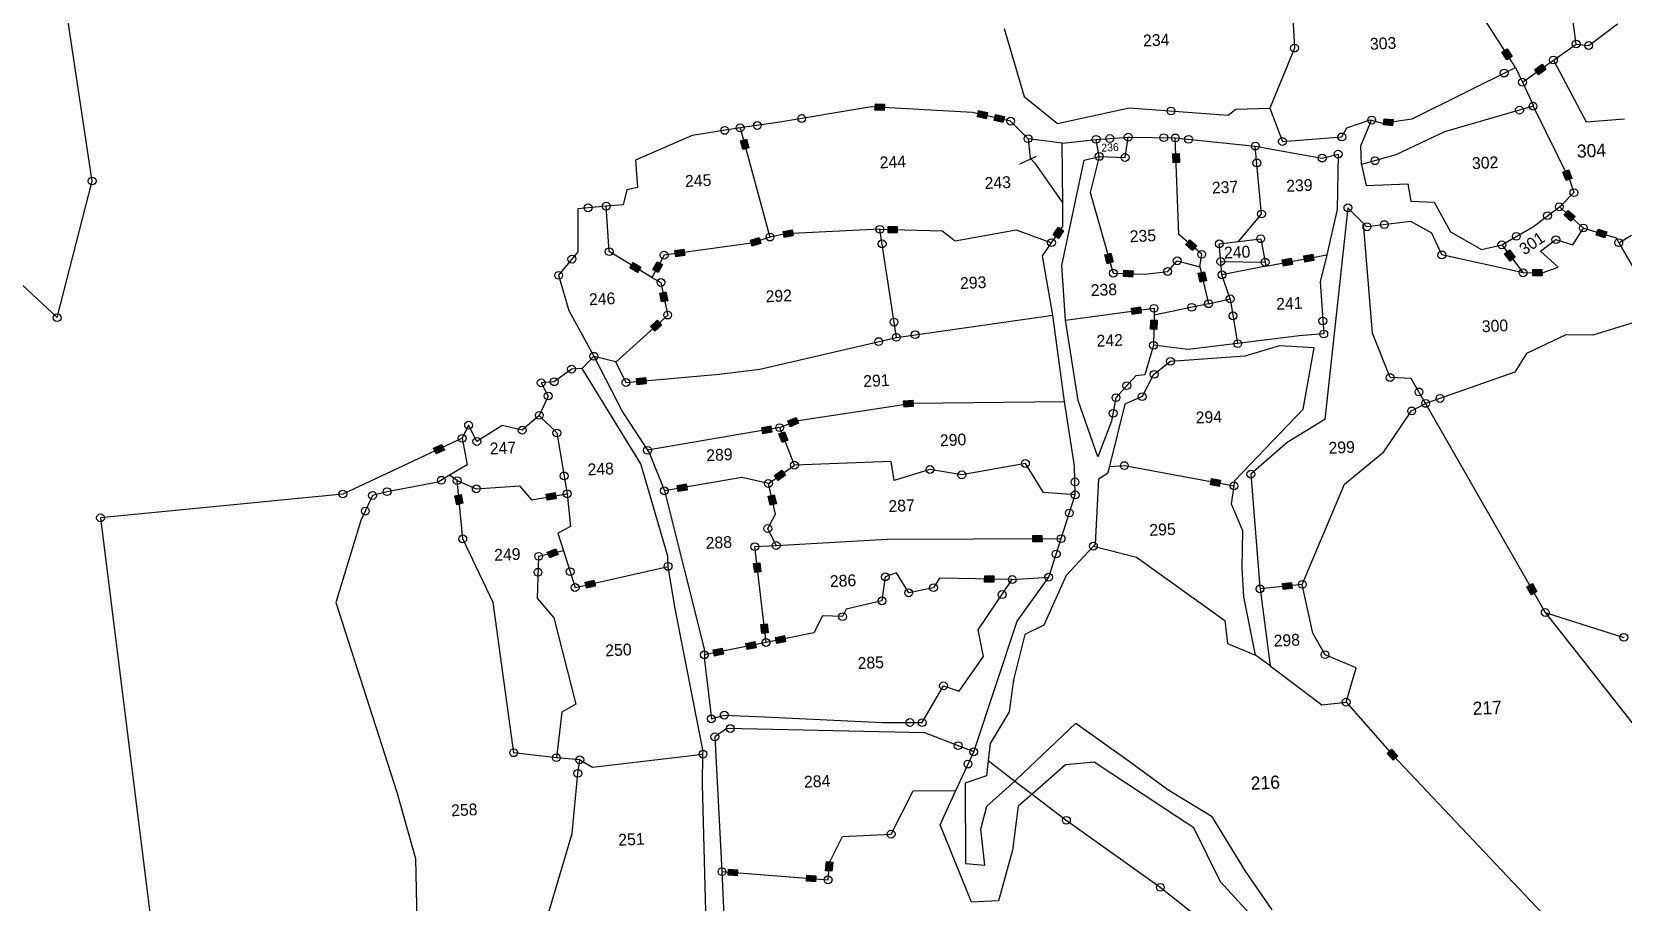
# Model space of a CAD drawing. Header units: metres. Extents: x 315549 to 321517, y 1890879 to 1895671.
# Drawn here: x 317196 to 318445, y 1891971 to 1892654 of the extents above; entities that cross this region are included whole.
import ezdxf

# ---------------------------------------------------------------- set-up
doc = ezdxf.new("R2010")
doc.units = ezdxf.units.M
doc.header["$MEASUREMENT"] = 0
for name, color, linetype in [('POLY_PARCEL', 6, 'Continuous'), ('POLY_WATER', 4, 'Continuous'), ('TEXT_MAPOUT', 7, 'Continuous'), ('TEXT_PARCEL', 7, 'Continuous')]:
    doc.layers.add(name, color=color, linetype=linetype)
doc.styles.add('TEXT_MAP', font='')
doc.styles.get('TEXT_MAP').set_extended_font_data('Kruti Dev 050')

msp = doc.modelspace()

# ---------------------------------------------------------------- hatches: boundary and pattern name
for points in [[(318353.8, 1892632), (318357.9, 1892634.7), (318354.1, 1892640.7), (318349.9, 1892638.1)], [(318375.8, 1892624.3), (318378.6, 1892620.3), (318384.5, 1892624.4), (318381.6, 1892628.5)], [(317865, 1892592.1), (317865.3, 1892597.1), (317858.1, 1892597.5), (317857.8, 1892592.5)], [(317945.1, 1892585.7), (317946.2, 1892590.6), (317939.2, 1892592.2), (317938.2, 1892587.3)], [(317958.3, 1892582.8), (317959.4, 1892587.6), (317952.4, 1892589.2), (317951.3, 1892584.3)], [(318257.5, 1892585.8), (318257, 1892580.9), (318264.1, 1892580.2), (318264.6, 1892585.1)], [(317757, 1892569.8), (317752.2, 1892568.5), (317754.1, 1892561.6), (317758.9, 1892562.9)], [(318096.5, 1892558.5), (318091.6, 1892558.3), (318091.8, 1892551.1), (318096.8, 1892551.3)], [(318400.3, 1892537.2), (318404.9, 1892539), (318402.4, 1892545.7), (318397.8, 1892543.9)], [(318404.2, 1892505.3), (318407.5, 1892509), (318402.1, 1892513.8), (318398.9, 1892510.1)], [(317768.3, 1892487.9), (317766.8, 1892492.6), (317760, 1892490.4), (317761.5, 1892485.7)], [(317785.7, 1892497.4), (317786.6, 1892492.5), (317793.6, 1892493.8), (317792.7, 1892498.7)], [(317868.2, 1892501.3), (317868.1, 1892496.3), (317875.2, 1892496.2), (317875.3, 1892501.1)], [(318005.9, 1892497.8), (318001.8, 1892500.6), (317997.7, 1892494.7), (318001.8, 1892491.9)], [(318105, 1892490.7), (318101.8, 1892486.9), (318107.2, 1892482.3), (318110.4, 1892486)], [(318430.9, 1892492.3), (318432.4, 1892497), (318425.5, 1892499.1), (318424.1, 1892494.4)], [(317700.7, 1892482.4), (317701.4, 1892477.5), (317708.5, 1892478.4), (317707.8, 1892483.3)], [(318042.9, 1892480.3), (318038.2, 1892478.9), (318040.2, 1892472), (318044.9, 1892473.4)], [(318202.4, 1892474.6), (318201.5, 1892479.5), (318194.4, 1892478.2), (318195.3, 1892473.3)], [(318356, 1892482.8), (318352.1, 1892479.8), (318356.4, 1892474.1), (318360.4, 1892477.1)], [(317668, 1892472.9), (317665.4, 1892468.7), (317671.5, 1892465), (317674.1, 1892469.2)], [(317691, 1892471.3), (317686.7, 1892473.6), (317683.3, 1892467.4), (317687.6, 1892465)], [(318053.3, 1892466.9), (318052.9, 1892461.9), (318060, 1892461.4), (318060.4, 1892466.4)], [(318116.4, 1892465.6), (318111.5, 1892464.5), (318113.2, 1892457.5), (318118, 1892458.6)], [(318185.5, 1892471.5), (318184.6, 1892476.3), (318177.6, 1892475.1), (318178.4, 1892470.2)], [(318381.5, 1892462.6), (318381.4, 1892467.5), (318374.3, 1892467.5), (318374.3, 1892462.5)], [(317690.3, 1892442), (317695.2, 1892443), (317693.7, 1892450), (317688.8, 1892449)], [(317690.2, 1892423.9), (317686.8, 1892427.6), (317681.5, 1892422.7), (317684.9, 1892419.1)], [(318066.9, 1892433.2), (318066.2, 1892438.1), (318059.1, 1892437.1), (318059.8, 1892432.2)], [(318079.3, 1892427.6), (318074.3, 1892427.7), (318074.2, 1892420.6), (318079.2, 1892420.5)], [(317670.5, 1892382), (317671, 1892377.1), (317678.1, 1892377.7), (317677.7, 1892382.7)], [(317887.9, 1892360), (317887.5, 1892364.9), (317880.3, 1892364.4), (317880.7, 1892359.4)], [(317776.9, 1892339.8), (317776.1, 1892344.7), (317769, 1892343.5), (317769.8, 1892338.6)], [(317784.9, 1892331.8), (317789.5, 1892333.6), (317786.9, 1892340.2), (317782.3, 1892338.4)], [(317789.4, 1892348.7), (317791.3, 1892344.1), (317797.9, 1892346.8), (317796, 1892351.4)], [(317519.8, 1892325.8), (317517.7, 1892330.2), (317511.2, 1892327.2), (317513.3, 1892322.7)], [(317787.7, 1892306), (317784.8, 1892310), (317779, 1892305.9), (317781.9, 1892301.8)], [(318128.1, 1892297.3), (318129, 1892302.2), (318122, 1892303.5), (318121.1, 1892298.6)], [(317532.9, 1892291), (317528.1, 1892289.9), (317529.6, 1892282.9), (317534.4, 1892284)], [(317607.5, 1892287.6), (317606.7, 1892292.4), (317599.6, 1892291.2), (317600.5, 1892286.4)], [(317702.5, 1892298.1), (317703.4, 1892293.2), (317710.4, 1892294.4), (317709.6, 1892299.3)], [(317778.8, 1892290.6), (317774, 1892289.5), (317775.6, 1892282.5), (317780.4, 1892283.6)], [(317989, 1892253.8), (317988.9, 1892258.7), (317981.8, 1892258.7), (317981.8, 1892253.7)], [(317609.1, 1892243.9), (317607.2, 1892248.4), (317600.6, 1892245.6), (317602.5, 1892241.1)], [(317767.4, 1892237.3), (317762.5, 1892236.7), (317763.4, 1892229.6), (317768.3, 1892230.2)], [(317951.1, 1892222.1), (317951.2, 1892227), (317944, 1892227.2), (317943.9, 1892222.2)], [(317630.2, 1892222.2), (317631.3, 1892217.4), (317638.3, 1892219), (317637.2, 1892223.8)], [(318177.8, 1892221.2), (318178.3, 1892216.3), (318185.4, 1892217.1), (318184.9, 1892222)], [(318373.9, 1892221), (318369.6, 1892218.5), (318373.2, 1892212.3), (318377.5, 1892214.8)], [(317769, 1892181.8), (317773.9, 1892182.4), (317773.1, 1892189.5), (317768.2, 1892188.9)], [(317779.7, 1892178.8), (317780.7, 1892174), (317787.7, 1892175.4), (317786.8, 1892180.3)], [(317730.9, 1892169), (317731.9, 1892164.1), (317738.9, 1892165.6), (317737.9, 1892170.4)], [(317764.5, 1892170.7), (317763.5, 1892175.6), (317756.5, 1892174.1), (317757.4, 1892169.3)], [(318264.7, 1892082.4), (318268.3, 1892085.8), (318263.4, 1892091), (318259.8, 1892087.6)], [(317819.1, 1891995.7), (317824, 1891995.3), (317824.7, 1892002.4), (317819.7, 1892002.9)], [(317742.9, 1891997), (317742.5, 1891992.1), (317749.6, 1891991.6), (317750, 1891996.5)], [(317811.1, 1891986.9), (317811.5, 1891991.8), (317804.4, 1891992.3), (317804, 1891987.4)]]:
    msp.add_hatch(color=256).paths.add_polyline_path(points)

# ---------------------------------------------------------------- linework, layer by layer
for p, q in [((318349.9, 1892638.1), (318354.1, 1892640.7)), ((318354.1, 1892640.7), (318357.9, 1892634.7)), ((318353.8, 1892632), (318349.9, 1892638.1)), ((318357.9, 1892634.7), (318353.8, 1892632)), ((318375.8, 1892624.3), (318381.6, 1892628.5)), ((318381.6, 1892628.5), (318384.5, 1892624.4)), ((318378.6, 1892620.3), (318375.8, 1892624.3)), ((318384.5, 1892624.4), (318378.6, 1892620.3)), ((317857.8, 1892592.5), (317858.1, 1892597.5)), ((317865, 1892592.1), (317857.8, 1892592.5)), ((317858.1, 1892597.5), (317865.3, 1892597.1)), ((317865.3, 1892597.1), (317865, 1892592.1)), ((317938.2, 1892587.3), (317939.2, 1892592.2)), ((317939.2, 1892592.2), (317946.2, 1892590.6)), ((317946.2, 1892590.6), (317945.1, 1892585.7)), ((317945.1, 1892585.7), (317938.2, 1892587.3)), ((317951.3, 1892584.3), (317952.4, 1892589.2)), ((317958.3, 1892582.8), (317951.3, 1892584.3)), ((317952.4, 1892589.2), (317959.4, 1892587.6)), ((317959.4, 1892587.6), (317958.3, 1892582.8)), ((318257, 1892580.9), (318257.5, 1892585.8)), ((318264.1, 1892580.2), (318257, 1892580.9)), ((318257.5, 1892585.8), (318264.6, 1892585.1)), ((318264.6, 1892585.1), (318264.1, 1892580.2)), ((317752.2, 1892568.5), (317757, 1892569.8)), ((317754.1, 1892561.6), (317752.2, 1892568.5)), ((317757, 1892569.8), (317758.9, 1892562.9)), ((317758.9, 1892562.9), (317754.1, 1892561.6)), ((318091.6, 1892558.3), (318096.5, 1892558.5)), ((318091.8, 1892551.1), (318091.6, 1892558.3)), ((318096.5, 1892558.5), (318096.8, 1892551.3)), ((318096.8, 1892551.3), (318091.8, 1892551.1)), ((318397.8, 1892543.9), (318402.4, 1892545.7)), ((318400.3, 1892537.2), (318397.8, 1892543.9)), ((318402.4, 1892545.7), (318404.9, 1892539)), ((318404.9, 1892539), (318400.3, 1892537.2)), ((318398.9, 1892510.1), (318402.1, 1892513.8)), ((318404.2, 1892505.3), (318398.9, 1892510.1)), ((318402.1, 1892513.8), (318407.5, 1892509)), ((318407.5, 1892509), (318404.2, 1892505.3)), ((317760, 1892490.4), (317766.8, 1892492.6)), ((317761.5, 1892485.7), (317760, 1892490.4)), ((317766.8, 1892492.6), (317768.3, 1892487.9)), ((317785.7, 1892497.4), (317792.7, 1892498.7)), ((317786.6, 1892492.5), (317785.7, 1892497.4)), ((317793.6, 1892493.8), (317786.6, 1892492.5)), ((317792.7, 1892498.7), (317793.6, 1892493.8)), ((317868.1, 1892496.3), (317868.2, 1892501.3)), ((317875.2, 1892496.2), (317868.1, 1892496.3)), ((317868.2, 1892501.3), (317875.3, 1892501.1)), ((317875.3, 1892501.1), (317875.2, 1892496.2)), ((317997.7, 1892494.7), (318001.8, 1892500.6)), ((318001.8, 1892491.9), (317997.7, 1892494.7)), ((318001.8, 1892500.6), (318005.9, 1892497.8)), ((318005.9, 1892497.8), (318001.8, 1892491.9)), ((318101.8, 1892486.9), (318105, 1892490.7)), ((318105, 1892490.7), (318110.4, 1892486)), ((318424.1, 1892494.4), (318425.5, 1892499.1)), ((318430.9, 1892492.3), (318424.1, 1892494.4)), ((318425.5, 1892499.1), (318432.4, 1892497)), ((318432.4, 1892497), (318430.9, 1892492.3)), ((317700.7, 1892482.4), (317707.8, 1892483.3)), ((317701.4, 1892477.5), (317700.7, 1892482.4)), ((317708.5, 1892478.4), (317701.4, 1892477.5)), ((317707.8, 1892483.3), (317708.5, 1892478.4)), ((317768.3, 1892487.9), (317761.5, 1892485.7)), ((318038.2, 1892478.9), (318042.9, 1892480.3)), ((318040.2, 1892472), (318038.2, 1892478.9)), ((318042.9, 1892480.3), (318044.9, 1892473.4)), ((318107.2, 1892482.3), (318101.8, 1892486.9)), ((318110.4, 1892486), (318107.2, 1892482.3)), ((318194.4, 1892478.2), (318201.5, 1892479.5)), ((318195.3, 1892473.3), (318194.4, 1892478.2)), ((318201.5, 1892479.5), (318202.4, 1892474.6)), ((318352.1, 1892479.8), (318356, 1892482.8)), ((318356.4, 1892474.1), (318352.1, 1892479.8)), ((318356, 1892482.8), (318360.4, 1892477.1)), ((318360.4, 1892477.1), (318356.4, 1892474.1)), ((317665.4, 1892468.7), (317668, 1892472.9)), ((317671.5, 1892465), (317665.4, 1892468.7)), ((317668, 1892472.9), (317674.1, 1892469.2)), ((317674.1, 1892469.2), (317671.5, 1892465)), ((317683.3, 1892467.4), (317686.7, 1892473.6)), ((317687.6, 1892465), (317683.3, 1892467.4)), ((317686.7, 1892473.6), (317691, 1892471.3)), ((317691, 1892471.3), (317687.6, 1892465)), ((318044.9, 1892473.4), (318040.2, 1892472)), ((318052.9, 1892461.9), (318053.3, 1892466.9)), ((318053.3, 1892466.9), (318060.4, 1892466.4)), ((318060.4, 1892466.4), (318060, 1892461.4)), ((318111.5, 1892464.5), (318116.4, 1892465.6)), ((318113.2, 1892457.5), (318111.5, 1892464.5)), ((318116.4, 1892465.6), (318118, 1892458.6)), ((318177.6, 1892475.1), (318184.6, 1892476.3)), ((318178.4, 1892470.2), (318177.6, 1892475.1)), ((318185.5, 1892471.5), (318178.4, 1892470.2)), ((318184.6, 1892476.3), (318185.5, 1892471.5)), ((318202.4, 1892474.6), (318195.3, 1892473.3)), ((318374.3, 1892467.5), (318381.4, 1892467.5)), ((318374.3, 1892462.5), (318374.3, 1892467.5)), ((318381.4, 1892467.5), (318381.5, 1892462.6)), ((318060, 1892461.4), (318052.9, 1892461.9)), ((318118, 1892458.6), (318113.2, 1892457.5)), ((318381.5, 1892462.6), (318374.3, 1892462.5)), ((317688.8, 1892449), (317693.7, 1892450)), ((317690.3, 1892442), (317688.8, 1892449)), ((317695.2, 1892443), (317690.3, 1892442)), ((317693.7, 1892450), (317695.2, 1892443)), ((317681.5, 1892422.7), (317686.8, 1892427.6)), ((317686.8, 1892427.6), (317690.2, 1892423.9)), ((318059.1, 1892437.1), (318066.2, 1892438.1)), ((318059.8, 1892432.2), (318059.1, 1892437.1)), ((318066.9, 1892433.2), (318059.8, 1892432.2)), ((318066.2, 1892438.1), (318066.9, 1892433.2)), ((318074.2, 1892420.6), (318074.3, 1892427.7)), ((318074.3, 1892427.7), (318079.3, 1892427.6)), ((318079.3, 1892427.6), (318079.2, 1892420.5)), ((317684.9, 1892419.1), (317681.5, 1892422.7)), ((317690.2, 1892423.9), (317684.9, 1892419.1)), ((318079.2, 1892420.5), (318074.2, 1892420.6)), ((317670.5, 1892382), (317677.7, 1892382.7)), ((317671, 1892377.1), (317670.5, 1892382)), ((317678.1, 1892377.7), (317671, 1892377.1)), ((317677.7, 1892382.7), (317678.1, 1892377.7)), ((317880.3, 1892364.4), (317887.5, 1892364.9)), ((317887.5, 1892364.9), (317887.9, 1892360)), ((317880.7, 1892359.4), (317880.3, 1892364.4)), ((317887.9, 1892360), (317880.7, 1892359.4)), ((317769, 1892343.5), (317776.1, 1892344.7)), ((317769.8, 1892338.6), (317769, 1892343.5)), ((317776.9, 1892339.8), (317769.8, 1892338.6)), ((317776.1, 1892344.7), (317776.9, 1892339.8)), ((317782.3, 1892338.4), (317786.9, 1892340.2)), ((317786.9, 1892340.2), (317789.5, 1892333.6)), ((317789.4, 1892348.7), (317796, 1892351.4)), ((317791.3, 1892344.1), (317789.4, 1892348.7)), ((317797.9, 1892346.8), (317791.3, 1892344.1)), ((317796, 1892351.4), (317797.9, 1892346.8)), ((317511.2, 1892327.2), (317517.7, 1892330.2)), ((317513.3, 1892322.7), (317511.2, 1892327.2)), ((317517.7, 1892330.2), (317519.8, 1892325.8)), ((317784.9, 1892331.8), (317782.3, 1892338.4)), ((317789.5, 1892333.6), (317784.9, 1892331.8)), ((317519.8, 1892325.8), (317513.3, 1892322.7)), ((317779, 1892305.9), (317784.8, 1892310)), ((317781.9, 1892301.8), (317779, 1892305.9)), ((317787.7, 1892306), (317781.9, 1892301.8)), ((317784.8, 1892310), (317787.7, 1892306)), ((318121.1, 1892298.6), (318122, 1892303.5)), ((318122, 1892303.5), (318129, 1892302.2)), ((318129, 1892302.2), (318128.1, 1892297.3)), ((317528.1, 1892289.9), (317532.9, 1892291)), ((317529.6, 1892282.9), (317528.1, 1892289.9)), ((317532.9, 1892291), (317534.4, 1892284)), ((317599.6, 1892291.2), (317606.7, 1892292.4)), ((317600.5, 1892286.4), (317599.6, 1892291.2)), ((317606.7, 1892292.4), (317607.5, 1892287.6)), ((317702.5, 1892298.1), (317709.6, 1892299.3)), ((317703.4, 1892293.2), (317702.5, 1892298.1)), ((317710.4, 1892294.4), (317703.4, 1892293.2)), ((317709.6, 1892299.3), (317710.4, 1892294.4)), ((317774, 1892289.5), (317778.8, 1892290.6)), ((317775.6, 1892282.5), (317774, 1892289.5)), ((317778.8, 1892290.6), (317780.4, 1892283.6)), ((318128.1, 1892297.3), (318121.1, 1892298.6)), ((317534.4, 1892284), (317529.6, 1892282.9)), ((317607.5, 1892287.6), (317600.5, 1892286.4)), ((317780.4, 1892283.6), (317775.6, 1892282.5)), ((317981.8, 1892258.7), (317988.9, 1892258.7)), ((317981.8, 1892253.7), (317981.8, 1892258.7)), ((317989, 1892253.8), (317981.8, 1892253.7)), ((317988.9, 1892258.7), (317989, 1892253.8)), ((317600.6, 1892245.6), (317607.2, 1892248.4)), ((317602.5, 1892241.1), (317600.6, 1892245.6)), ((317609.1, 1892243.9), (317602.5, 1892241.1)), ((317607.2, 1892248.4), (317609.1, 1892243.9)), ((317762.5, 1892236.7), (317767.4, 1892237.3)), ((317763.4, 1892229.6), (317762.5, 1892236.7)), ((317768.3, 1892230.2), (317763.4, 1892229.6)), ((317767.4, 1892237.3), (317768.3, 1892230.2)), ((317943.9, 1892222.2), (317944, 1892227.2)), ((317944, 1892227.2), (317951.2, 1892227)), ((317951.2, 1892227), (317951.1, 1892222.1)), ((317630.2, 1892222.2), (317637.2, 1892223.8)), ((317631.3, 1892217.4), (317630.2, 1892222.2)), ((317638.3, 1892219), (317631.3, 1892217.4)), ((317637.2, 1892223.8), (317638.3, 1892219)), ((317951.1, 1892222.1), (317943.9, 1892222.2)), ((318177.8, 1892221.2), (318184.9, 1892222)), ((318178.3, 1892216.3), (318177.8, 1892221.2)), ((318185.4, 1892217.1), (318178.3, 1892216.3)), ((318184.9, 1892222), (318185.4, 1892217.1)), ((318369.6, 1892218.5), (318373.9, 1892221)), ((318373.2, 1892212.3), (318369.6, 1892218.5)), ((318377.5, 1892214.8), (318373.2, 1892212.3)), ((318373.9, 1892221), (318377.5, 1892214.8)), ((317768.2, 1892188.9), (317773.1, 1892189.5)), ((317769, 1892181.8), (317768.2, 1892188.9)), ((317773.9, 1892182.4), (317769, 1892181.8)), ((317773.1, 1892189.5), (317773.9, 1892182.4)), ((317779.7, 1892178.8), (317786.8, 1892180.3)), ((317780.7, 1892174), (317779.7, 1892178.8)), ((317786.8, 1892180.3), (317787.7, 1892175.4)), ((317730.9, 1892169), (317737.9, 1892170.4)), ((317731.9, 1892164.1), (317730.9, 1892169)), ((317738.9, 1892165.6), (317731.9, 1892164.1)), ((317737.9, 1892170.4), (317738.9, 1892165.6)), ((317756.5, 1892174.1), (317763.5, 1892175.6)), ((317757.4, 1892169.3), (317756.5, 1892174.1)), ((317764.5, 1892170.7), (317757.4, 1892169.3)), ((317763.5, 1892175.6), (317764.5, 1892170.7)), ((317787.7, 1892175.4), (317780.7, 1892174)), ((318259.8, 1892087.6), (318263.4, 1892091)), ((318263.4, 1892091), (318268.3, 1892085.8)), ((318264.7, 1892082.4), (318259.8, 1892087.6)), ((318268.3, 1892085.8), (318264.7, 1892082.4)), ((317819.1, 1891995.7), (317819.7, 1892002.9)), ((317819.7, 1892002.9), (317824.7, 1892002.4)), ((317824.7, 1892002.4), (317824, 1891995.3)), ((317742.5, 1891992.1), (317742.9, 1891997)), ((317749.6, 1891991.6), (317742.5, 1891992.1)), ((317742.9, 1891997), (317750, 1891996.5)), ((317750, 1891996.5), (317749.6, 1891991.6)), ((317804, 1891987.4), (317804.4, 1891992.3)), ((317804.4, 1891992.3), (317811.5, 1891991.8)), ((317811.5, 1891991.8), (317811.1, 1891986.9)), ((317824, 1891995.3), (317819.1, 1891995.7)), ((317811.1, 1891986.9), (317804, 1891987.4))]:
    msp.add_line(p, q)
msp.add_lwpolyline([(317972.3, 1892550.7), (317984.7, 1892556.4)])
for centre in [(318187.1, 1892641.2), (318408.3, 1892644.4), (318418.1, 1892643.2), (318390.4, 1892631.9), (318351.7, 1892621.6), (318366.1, 1892614.4), (318090.2, 1892591.8), (318363.8, 1892592.5), (318374.4, 1892595.6), (317739.8, 1892576.6), (317752, 1892578.6), (317765.5, 1892580.5), (317800.3, 1892585.9), (317964.3, 1892583.9), (318247.7, 1892584.7), (317978, 1892570.1), (318031.4, 1892569.6), (318042.2, 1892570.3), (318056.6, 1892571.3), (318084.5, 1892570.9), (318093.6, 1892570.7), (318104, 1892569.6), (318156.4, 1892564.3), (318177.7, 1892567.9), (318224.3, 1892571.5), (318033.8, 1892556.2), (318054.2, 1892555.4), (318157.6, 1892551.1), (318208.9, 1892554.9), (318221.4, 1892558), (318250.3, 1892552.8), (317243.3, 1892536.9), (318406.5, 1892527.8), (317632.6, 1892515.9), (317646.8, 1892517.1), (318229.1, 1892515.9), (318395.1, 1892516.7), (317861.7, 1892499), (318161.2, 1892511), (318244, 1892501), (318257.7, 1892502.7), (318385.8, 1892509.7), (318413.9, 1892500), (317775.4, 1892492.9), (317863.4, 1892487.6), (317996.4, 1892488.5), (318128.1, 1892487.6), (318160.6, 1892491.6), (318349.9, 1892486.8), (318361.3, 1892493.5), (318392.3, 1892490.9), (318441.7, 1892488.5), (317619.9, 1892475.6), (317649.2, 1892481.5), (317692.3, 1892478.7), (318095.1, 1892474.3), (318114.3, 1892479.4), (318302.8, 1892478.9), (317609.5, 1892462.9), (318044.9, 1892464.6), (318087.6, 1892465.9), (318129.3, 1892473.7), (318130.2, 1892463.3), (318164.1, 1892473.2), (318366.6, 1892464.9), (317689.8, 1892457.3), (318076.9, 1892437), (318106.5, 1892437.8), (318119.7, 1892440.6), (318136.7, 1892444.4), (317215.8, 1892429.7), (317695.1, 1892431.7), (317872.7, 1892426.2), (318138.9, 1892431.1), (318209.4, 1892427.1), (317874.6, 1892414.2), (317889.4, 1892416.3), (318210.1, 1892416.9), (317637.1, 1892399.4), (317860.7, 1892410.9), (318076.5, 1892408), (318142.5, 1892409.3), (317619.6, 1892389.3), (318089.8, 1892395.4), (317595.8, 1892378.5), (317606, 1892379.4), (317662.3, 1892378.8), (318055.5, 1892376.3), (318077, 1892385.2), (318262.2, 1892382.7), (317601.3, 1892368.2), (318047, 1892366.9), (318067.6, 1892367.7), (318284.9, 1892371.4), (318290.1, 1892362.4), (318301.4, 1892366.3), (317594.3, 1892353), (318044.8, 1892354.6), (318279.1, 1892356.5), (317538.8, 1892345.3), (317580.9, 1892341.4), (317608.1, 1892339.2), (317783, 1892343.4), (317533.8, 1892335), (317545.3, 1892332.5), (317679.3, 1892325.6), (317794.6, 1892313.9), (317975.9, 1892315.2), (318053.6, 1892313.6), (317517.4, 1892302.1), (317529.8, 1892301.8), (317613.8, 1892305.5), (317774.2, 1892299.5), (317901, 1892310.5), (317926, 1892306.3), (318014.8, 1892300.8), (318152.9, 1892306.9), (317440.1, 1892291.3), (317463.4, 1892290.1), (317474.8, 1892293.1), (317544.8, 1892295.4), (317616.2, 1892291.5), (317692.5, 1892293.8), (318015, 1892290.6), (318139.7, 1892297.7), (317457.7, 1892277.9), (318010.4, 1892276.4), (317249.8, 1892272.6), (317773.7, 1892264.2), (317534.2, 1892256.1), (317763.5, 1892250), (317780.2, 1892250.9), (318003.9, 1892256.3), (318029.3, 1892250.4), (317593.8, 1892242.4), (318000, 1892244.2), (317593.3, 1892229.9), (317618.5, 1892230.4), (317695.4, 1892234.5), (317865.9, 1892226.3), (317965.6, 1892224.2), (317994.2, 1892226.1), (317622.4, 1892217.9), (317884.3, 1892213.8), (317903.8, 1892217.8), (317957.6, 1892212.4), (318160.1, 1892216.9), (318193.3, 1892220.4), (317863.3, 1892207.5), (317832.4, 1892195.1), (318384, 1892198.3), (317772.3, 1892174.8), (318445.7, 1892178.8), (317723.9, 1892165.1), (318211.1, 1892165.2), (317911.6, 1892140.8), (318227.7, 1892128), (317729.4, 1892114.9), (317739.5, 1892117.8), (317885.2, 1892112), (317894.9, 1892111.9), (317732.1, 1892100.8), (317744.3, 1892107.3), (317574.2, 1892088.3), (317722.8, 1892087.2), (317923.1, 1892093.8), (317935.3, 1892089), (317607.7, 1892084.4), (317626.1, 1892082.7), (317930.8, 1892079.4), (317624.5, 1892072.1), (317870.5, 1892024.4), (318008.1, 1892035.3), (317737.7, 1891995), (317821, 1891988.6), (318081.8, 1891982.7)]:
    msp.add_circle(centre, 3.07)
msp.add_solid([(317972.5, 1892550.3), (317970.1, 1892549.7), (317972.2, 1892551.1)])
at = {"layer": 'POLY_PARCEL'}
for p, q in [((317243.3, 1892536.9), (317219.6, 1892694.7)), ((318185.2, 1892674.6), (318187.1, 1892641.2)), ((318360.6, 1892626), (318332.5, 1892670)), ((318408.3, 1892644.4), (318404.2, 1892676)), ((318418.1, 1892643.2), (318440.8, 1892660.3)), ((318187.1, 1892641.2), (318167.9, 1892594.1)), ((318390.5, 1892631.7), (318408.3, 1892644.4)), ((318408.3, 1892644.4), (318418.1, 1892643.2)), ((318366.1, 1892614.4), (318390.5, 1892631.7)), ((318390.4, 1892631.9), (318390.5, 1892631.7)), ((318390.5, 1892631.7), (318416, 1892583.4)), ((318279.4, 1892585.7), (318360.6, 1892626)), ((318360.6, 1892626), (318366.1, 1892614.4)), ((318366.1, 1892614.4), (318374.9, 1892595.8)), ((318374.4, 1892595.6), (318305, 1892575.5)), ((318374.4, 1892595.6), (318403.4, 1892537.3)), ((317752, 1892578.6), (317775.4, 1892492.9)), ((318247.7, 1892584.7), (318255.9, 1892582.3)), ((318255.9, 1892582.3), (318279.4, 1892585.7)), ((318416, 1892583.4), (318446.3, 1892585.8)), ((317978, 1892570.1), (317979.6, 1892554.7)), ((318054.2, 1892555.4), (318056.6, 1892571.3)), ((318096.3, 1892494.9), (318093.6, 1892570.7)), ((318305, 1892575.5), (318266.7, 1892557.4)), ((317979.6, 1892554.7), (317983.3, 1892551)), ((318033.8, 1892556.2), (318026.7, 1892528)), ((318033.8, 1892556.2), (318054.2, 1892555.4)), ((318161.2, 1892511), (318156.4, 1892564.3)), ((318266.7, 1892557.4), (318239.8, 1892549.8)), ((317983.3, 1892551), (318005.2, 1892519.6)), ((317215.8, 1892429.7), (317243.3, 1892536.9)), ((318026.7, 1892528), (318044.9, 1892464.6)), ((318406.5, 1892527.8), (318396.7, 1892517.9)), ((318403.4, 1892537.3), (318406.5, 1892527.8)), ((317649.2, 1892481.5), (317646.8, 1892517.1)), ((318374.7, 1892501.3), (318395.1, 1892516.7)), ((318395.1, 1892516.7), (318396.7, 1892517.9)), ((318413.9, 1892500), (318395.1, 1892516.7)), ((317138, 1892502.1), (317215.8, 1892429.7)), ((318143.2, 1892489.4), (318161.2, 1892511)), ((318248.5, 1892417.6), (318241.4, 1892503.6)), ((317775.4, 1892492.9), (317761, 1892488.1)), ((317787.6, 1892495.5), (317775.4, 1892492.9)), ((317861.7, 1892499), (317787.6, 1892495.5)), ((317861.7, 1892499), (317910.6, 1892497.9)), ((317874.6, 1892414.2), (317861.7, 1892499)), ((317910.6, 1892497.9), (317920.7, 1892490)), ((317920.7, 1892490), (317968.7, 1892498.7)), ((317968.7, 1892498.7), (317996.4, 1892488.5)), ((318114.3, 1892479.4), (318096.3, 1892494.9)), ((318128.1, 1892487.6), (318143.2, 1892489.4)), ((318143.2, 1892489.4), (318160.6, 1892491.6)), ((318160.6, 1892491.6), (318164.1, 1892473.2)), ((318349.9, 1892486.8), (318374.7, 1892501.3)), ((318380.4, 1892481.8), (318392.3, 1892490.9)), ((318392.3, 1892490.9), (318405.7, 1892486.9)), ((318405.7, 1892486.9), (318413.9, 1892500)), ((318413.9, 1892500), (318439.6, 1892492.2)), ((318439.6, 1892492.2), (318441.7, 1892488.5)), ((318441.7, 1892488.5), (318451.7, 1892494.4)), ((317682.7, 1892461.1), (317649.2, 1892481.5)), ((317692.3, 1892478.7), (317682.7, 1892461.1)), ((317761, 1892488.1), (317692.3, 1892478.7)), ((318112.9, 1892469.5), (318114.3, 1892479.4)), ((318129.3, 1892473.7), (318128.1, 1892487.6)), ((318164.7, 1892470.2), (318212.5, 1892479)), ((318394.2, 1892469.4), (318380.4, 1892481.8)), ((318441.7, 1892488.5), (318474.2, 1892432.1)), ((318044.9, 1892464.6), (318069.6, 1892463.7)), ((318069.6, 1892463.7), (318087.6, 1892465.9)), ((318087.6, 1892465.9), (318095.1, 1892474.3)), ((318095.1, 1892474.3), (318112.9, 1892469.5)), ((318112.9, 1892469.5), (318119.7, 1892440.6)), ((318129.3, 1892473.7), (318164.1, 1892473.2)), ((318130.2, 1892463.3), (318129.3, 1892473.7)), ((318164.7, 1892470.2), (318130.2, 1892463.3)), ((318164.1, 1892473.2), (318164.7, 1892470.2)), ((318366.6, 1892464.9), (318382.4, 1892465)), ((318382.4, 1892465), (318394.2, 1892469.4)), ((317682.7, 1892461.1), (317689.8, 1892457.3)), ((317689.8, 1892457.3), (317692.5, 1892443.3)), ((318136.7, 1892444.4), (318130.2, 1892463.3)), ((317692.5, 1892443.3), (317695.1, 1892431.7)), ((318119.7, 1892440.6), (318076.9, 1892431.6)), ((318119.7, 1892440.6), (318136.7, 1892444.4)), ((318136.7, 1892444.4), (318142.5, 1892409.3)), ((317695.1, 1892431.7), (317654.5, 1892394.8)), ((317874.6, 1892414.2), (317997.4, 1892431.6)), ((318007.4, 1892427.6), (318076.9, 1892437)), ((318076.9, 1892431.6), (318076.5, 1892408)), ((318076.9, 1892437), (318076.9, 1892431.6)), ((318474.2, 1892432.1), (318421.3, 1892416)), ((318262.2, 1892382.7), (318248.5, 1892417.6)), ((318400.1, 1892416.2), (318369.4, 1892401.5)), ((318421.3, 1892416), (318400.1, 1892416.2)), ((317767.4, 1892389.3), (317874.6, 1892414.2)), ((317637.1, 1892399.4), (317654.3, 1892395.4)), ((317654.3, 1892395.4), (317654.5, 1892394.8)), ((317654.5, 1892394.8), (317662.3, 1892378.8)), ((318369.4, 1892401.5), (318360.2, 1892386.9)), ((317662.3, 1892378.8), (317735.6, 1892385.4)), ((317735.6, 1892385.4), (317767.4, 1892389.3)), ((318278.8, 1892381.9), (318262.2, 1892382.7)), ((318290.1, 1892362.4), (318278.8, 1892381.9)), ((318360.2, 1892386.9), (318290.1, 1892362.4)), ((317594.3, 1892353), (317608.1, 1892339.2)), ((317795.9, 1892348.7), (317887.4, 1892362.7)), ((317887.4, 1892362.7), (318006.7, 1892364)), ((318257.3, 1892324.5), (318279.1, 1892356.5)), ((318279.1, 1892356.5), (318290.1, 1892362.4)), ((318290.1, 1892362.4), (318384, 1892198.3)), ((317783, 1892343.4), (317679.3, 1892325.6)), ((317783, 1892343.4), (317795.9, 1892348.7)), ((317794.6, 1892313.9), (317783, 1892343.4)), ((317533.8, 1892335), (317440.1, 1892291.3)), ((317533.8, 1892335), (317537.8, 1892314.2)), ((317608.1, 1892339.2), (317616.2, 1892291.5)), ((317870.5, 1892316.9), (317794.6, 1892313.9)), ((317872.9, 1892301.9), (317870.5, 1892316.9)), ((317975.9, 1892315.2), (317926, 1892306.3)), ((317990.2, 1892292.4), (317975.9, 1892315.2)), ((318226.3, 1892298.9), (318257.3, 1892324.5)), ((317523.8, 1892306), (317514.8, 1892300.6)), ((317537.8, 1892314.2), (317523.8, 1892306)), ((317529.8, 1892301.8), (317523.8, 1892306)), ((317753.4, 1892304.2), (317692.5, 1892293.8)), ((317774.2, 1892299.5), (317753.4, 1892304.2)), ((317774.2, 1892299.5), (317794.6, 1892313.9)), ((317901, 1892310.5), (317872.9, 1892301.9)), ((317926, 1892306.3), (317901, 1892310.5)), ((318041.9, 1892312.8), (318053.6, 1892313.6)), ((318053.6, 1892313.6), (318139.7, 1892297.7)), ((317440.1, 1892291.3), (317249.8, 1892272.6)), ((317463.4, 1892290.1), (317454.2, 1892270.4)), ((317474.8, 1892293.1), (317463.4, 1892290.1)), ((317514.8, 1892300.6), (317474.8, 1892293.1)), ((317529.8, 1892301.8), (317544.8, 1892295.4)), ((317534.2, 1892256.1), (317529.8, 1892301.8)), ((317544.8, 1892295.4), (317578.7, 1892297.7)), ((317578.7, 1892297.7), (317588.2, 1892286.8)), ((317588.2, 1892286.8), (317616.2, 1892291.5)), ((317616.2, 1892291.5), (317618.9, 1892265.7)), ((317779.7, 1892275.5), (317774.2, 1892299.5)), ((318015, 1892290.6), (317990.2, 1892292.4)), ((318193.3, 1892220.4), (318226.3, 1892298.9)), ((317249.8, 1892272.6), (317321, 1891705.1)), ((317454.2, 1892270.4), (317434.5, 1892206.1)), ((317618.9, 1892265.7), (317608.8, 1892260.7)), ((317773.7, 1892264.2), (317779.7, 1892275.5)), ((317558, 1892206.2), (317534.2, 1892256.1)), ((317608.8, 1892260.7), (317613.3, 1892246.6)), ((317780.2, 1892250.9), (317773.7, 1892264.2)), ((317780.2, 1892250.9), (317867.5, 1892255.9)), ((317867.5, 1892255.9), (318003.9, 1892256.3)), ((317593.8, 1892242.4), (317592.5, 1892209.5)), ((317613.3, 1892246.6), (317593.8, 1892242.4)), ((317613.3, 1892246.6), (317622.4, 1892217.9)), ((317763.5, 1892250), (317780.2, 1892250.9)), ((317772.3, 1892174.8), (317763.5, 1892250)), ((318029.3, 1892250.4), (318063.1, 1892241.7)), ((318063.1, 1892241.7), (318132.5, 1892192)), ((317622.4, 1892217.9), (317695.4, 1892234.5)), ((317874.7, 1892229.4), (317865.9, 1892226.3)), ((317884.3, 1892213.8), (317874.7, 1892229.4)), ((317865.9, 1892226.3), (317863.3, 1892207.5)), ((317903.8, 1892217.8), (317884.3, 1892213.8)), ((317908.4, 1892225.4), (317903.8, 1892217.8)), ((317965.6, 1892224.2), (317908.4, 1892225.4)), ((318193.3, 1892220.4), (318160.1, 1892216.9)), ((318201.6, 1892182), (318193.3, 1892220.4)), ((317434.5, 1892206.1), (317482.5, 1892057.4)), ((317574.2, 1892088.3), (317558, 1892206.2)), ((317592.5, 1892209.5), (317605.7, 1892194.2)), ((317863.3, 1892207.5), (317835.2, 1892200.9)), ((317605.7, 1892194.2), (317622.9, 1892126.5)), ((317816.6, 1892195.8), (317809.7, 1892182.4)), ((317832.4, 1892195.1), (317816.6, 1892195.8)), ((317835.2, 1892200.9), (317832.4, 1892195.1)), ((318132.5, 1892192), (318134.5, 1892174)), ((318384, 1892198.3), (318445.7, 1892178.8)), ((318384, 1892198.3), (318477.3, 1892079.7)), ((317809.7, 1892182.4), (317772.3, 1892174.8)), ((318211.1, 1892165.2), (318201.6, 1892182)), ((317772.3, 1892174.8), (317723.9, 1892165.1)), ((318134.5, 1892174), (318156.6, 1892164.9)), ((318235.5, 1892155), (318211.1, 1892165.2)), ((318168.1, 1892156.4), (318208.5, 1892126)), ((318227.7, 1892128), (318235.5, 1892155)), ((318208.5, 1892126), (318227.7, 1892128)), ((318227.7, 1892128), (318264.1, 1892086.7)), ((317612.1, 1892120.2), (317607.7, 1892084.4)), ((317622.9, 1892126.5), (317612.1, 1892120.2)), ((317607.7, 1892084.4), (317574.2, 1892088.3)), ((317626.1, 1892082.7), (317607.7, 1892084.4)), ((317624.5, 1892072.1), (317626.1, 1892082.7)), ((317626.1, 1892082.7), (317636.1, 1892077.1)), ((317636.1, 1892077.1), (317722.8, 1892087.2)), ((317946.6, 1892082.1), (317967.6, 1892066.1)), ((318264.1, 1892086.7), (318390.6, 1891952.9)), ((317620.1, 1892025), (317624.5, 1892072.1)), ((317967.6, 1892066.1), (317981.1, 1892055.8)), ((317482.5, 1892057.4), (317497.1, 1892005.4)), ((317870.5, 1892024.4), (317887.7, 1892058.3)), ((317887.7, 1892058.3), (317921.2, 1892058.6)), ((317981.1, 1892055.8), (318005.8, 1892037)), ((318005.8, 1892037), (318081.8, 1891982.7)), ((317596.6, 1891945.8), (317620.1, 1892025)), ((317822.2, 1892002.1), (317832.3, 1892022.6)), ((317832.3, 1892022.6), (317870.5, 1892024.4)), ((317497.1, 1892005.4), (317500.9, 1891839.9)), ((317821, 1891988.6), (317822.2, 1892002.1)), ((317737.7, 1891995), (317821, 1891988.6)), ((318081.8, 1891982.7), (318141.5, 1891935.5))]:
    msp.add_line(p, q, dxfattribs=at)
at = {"layer": 'POLY_WATER'}
for p, q in [((317959.2, 1892656.5), (317974.9, 1892603.3)), ((317974.9, 1892603.3), (318001.1, 1892582)), ((317855, 1892595.2), (317783.2, 1892583)), ((317934.3, 1892590.7), (317855, 1892595.2)), ((317964.3, 1892583.9), (317934.3, 1892590.7)), ((318001.1, 1892582), (318057.4, 1892594.3)), ((318057.4, 1892594.3), (318135.1, 1892588.5)), ((318135.1, 1892588.5), (318141.1, 1892593.3)), ((318141.1, 1892593.3), (318167.9, 1892594.1)), ((318167.9, 1892594.1), (318177.7, 1892567.9)), ((317752, 1892578.6), (317714.3, 1892572.5)), ((317783.2, 1892583), (317752, 1892578.6)), ((317978, 1892570.1), (317964.3, 1892583.9)), ((318224.3, 1892571.5), (318228.2, 1892578.6)), ((318228.2, 1892578.6), (318246.6, 1892585)), ((318239.3, 1892564.6), (318247.7, 1892584.7)), ((318246.6, 1892585), (318247.7, 1892584.7)), ((317714.3, 1892572.5), (317669.8, 1892553.3)), ((318004.7, 1892566.7), (317978, 1892570.1)), ((318004.7, 1892566.7), (318031.4, 1892569.6)), ((318005.2, 1892519.6), (318004.7, 1892566.7)), ((318031.4, 1892569.6), (318056.6, 1892571.3)), ((318033.8, 1892556.2), (318031.4, 1892569.6)), ((318056.6, 1892571.3), (318058.1, 1892571.4)), ((318058.1, 1892571.4), (318093.6, 1892570.7)), ((318093.6, 1892570.7), (318156.4, 1892564.3)), ((318177.7, 1892567.9), (318224.3, 1892571.5)), ((318239.8, 1892549.8), (318239.3, 1892564.6)), ((317669.8, 1892553.3), (317671.4, 1892531.8)), ((318004.6, 1892470.6), (318022, 1892553.2)), ((318022, 1892553.2), (318033.8, 1892556.2)), ((318156.4, 1892564.3), (318208.9, 1892554.9)), ((318208.9, 1892554.9), (318221.4, 1892558)), ((318221.4, 1892558), (318220.6, 1892514.6)), ((318239.8, 1892549.8), (318243.5, 1892533.4)), ((317663.1, 1892530.1), (317660.2, 1892518.3)), ((317671.4, 1892531.8), (317663.1, 1892530.1)), ((318243.5, 1892533.4), (318276.2, 1892534.8)), ((318276.2, 1892534.8), (318278.6, 1892521)), ((317624.6, 1892515.2), (317624.5, 1892481.3)), ((317646.8, 1892517.1), (317624.6, 1892515.2)), ((317660.2, 1892518.3), (317646.8, 1892517.1)), ((318005.4, 1892501.5), (318005.2, 1892519.6)), ((318229.1, 1892515.9), (318211, 1892349.7)), ((318220.6, 1892514.6), (318212.5, 1892479)), ((318241.4, 1892503.6), (318229.1, 1892515.9)), ((318278.6, 1892521), (318296.7, 1892520.3)), ((318296.7, 1892520.3), (318309.5, 1892497.1)), ((318244, 1892501), (318241.4, 1892503.6)), ((318278.6, 1892505.2), (318244, 1892501)), ((318294.9, 1892496.1), (318278.6, 1892505.2)), ((317996.4, 1892488.5), (318005.4, 1892501.5)), ((318302.8, 1892478.9), (318294.9, 1892496.1)), ((318309.5, 1892497.1), (318333.9, 1892483.1)), ((317624.5, 1892481.3), (317609.5, 1892462.9)), ((317989.3, 1892478.1), (317996.4, 1892488.5)), ((317997.4, 1892431.6), (317989.3, 1892478.1)), ((318212.5, 1892479), (318207.3, 1892457.8)), ((318366.6, 1892464.9), (318302.8, 1892478.9)), ((318333.9, 1892483.1), (318349.9, 1892486.8)), ((318349.9, 1892486.8), (318366.6, 1892464.9)), ((318007.4, 1892427.6), (318004.6, 1892470.6)), ((317609.5, 1892462.9), (317617.6, 1892435.4)), ((318207.3, 1892457.8), (318210.1, 1892416.9)), ((317617.6, 1892435.4), (317637.1, 1892399.4)), ((318006.7, 1892364), (317997.4, 1892431.6)), ((318017.2, 1892364.8), (318007.4, 1892427.6)), ((318190.8, 1892415.5), (318142.5, 1892409.3)), ((318210.1, 1892416.9), (318190.8, 1892415.5)), ((318076.5, 1892408), (318069.7, 1892384.9)), ((318103.6, 1892404.8), (318076.5, 1892408)), ((318142.5, 1892409.3), (318103.6, 1892404.8)), ((318175.3, 1892407.5), (318148.2, 1892399.5)), ((318202.7, 1892406.1), (318175.3, 1892407.5)), ((318194, 1892357.9), (318202.7, 1892406.1)), ((317627.9, 1892389.9), (317619.6, 1892389.3)), ((317627.9, 1892389.9), (317637.1, 1892399.4)), ((317673.9, 1892315.1), (317627.9, 1892389.9)), ((317637.1, 1892399.4), (317659.8, 1892355.2)), ((318089.8, 1892395.4), (318076.1, 1892384.5)), ((318148.2, 1892399.5), (318089.8, 1892395.4)), ((317606, 1892379.4), (317595.8, 1892378.5)), ((317595.8, 1892378.5), (317601.3, 1892368.2)), ((317619.6, 1892389.3), (317606, 1892379.4)), ((318062.5, 1892384.1), (318047, 1892366.9)), ((318069.7, 1892384.9), (318062.5, 1892384.1)), ((318076.1, 1892384.5), (318067.6, 1892367.7)), ((317601.3, 1892368.2), (317594.3, 1892353)), ((318032.8, 1892320.5), (318017.2, 1892364.8)), ((318047, 1892366.9), (318043.6, 1892348.5)), ((318067.6, 1892367.7), (318054, 1892361.7)), ((317594.3, 1892353), (317580.9, 1892341.4)), ((317659.8, 1892355.2), (317679.3, 1892325.6)), ((318014.5, 1892313.4), (318006.7, 1892364)), ((318054, 1892361.7), (318042.3, 1892314.1)), ((318140.3, 1892301.8), (318194, 1892357.9)), ((317538.8, 1892345.3), (317533.8, 1892335)), ((317545.3, 1892332.5), (317538.8, 1892345.3)), ((317565.2, 1892345.1), (317545.3, 1892332.5)), ((317580.9, 1892341.4), (317565.2, 1892345.1)), ((318043.6, 1892348.5), (318032.8, 1892320.5)), ((318211, 1892349.7), (318181.4, 1892331.8)), ((318181.4, 1892331.8), (318152.9, 1892306.9)), ((317695.3, 1892242.5), (317673.9, 1892315.1)), ((317679.3, 1892325.6), (317680.8, 1892323.2)), ((317680.8, 1892323.2), (317692.5, 1892293.8)), ((318015, 1892290.6), (318014.5, 1892313.4)), ((318033.2, 1892303), (318030.8, 1892251.9)), ((318040.3, 1892307.3), (318033.2, 1892303)), ((318041.9, 1892312.8), (318040.3, 1892307.3)), ((318042.3, 1892314.1), (318041.9, 1892312.8)), ((318152.9, 1892306.9), (318159.9, 1892218.3)), ((317692.5, 1892293.8), (317723.8, 1892169.7)), ((318003.9, 1892256.3), (318015, 1892290.6)), ((318137.7, 1892283.4), (318139.7, 1892297.7)), ((318139.7, 1892297.7), (318140.3, 1892301.8)), ((318146.7, 1892262.5), (318137.7, 1892283.4)), ((317994.2, 1892226.1), (318003.9, 1892256.3)), ((318146.2, 1892233.4), (318146.7, 1892262.5)), ((317695.4, 1892234.5), (317695.3, 1892242.5)), ((318029.3, 1892250.4), (318007.8, 1892227.3)), ((318030.8, 1892251.9), (318029.3, 1892250.4)), ((317700.7, 1892202.9), (317695.4, 1892234.5)), ((318007.8, 1892227.3), (317990.3, 1892188.4)), ((318147.4, 1892210.7), (318146.2, 1892233.4)), ((317938.8, 1892184.7), (317965.6, 1892224.2)), ((317965.6, 1892224.2), (317994.2, 1892226.1)), ((317969.5, 1892191.4), (317994.2, 1892226.1)), ((318159.9, 1892218.3), (318160.1, 1892216.9)), ((318160.1, 1892216.9), (318168.1, 1892156.4)), ((317722.9, 1892089.2), (317700.7, 1892202.9)), ((318156.6, 1892164.9), (318147.4, 1892210.7)), ((317935.3, 1892089), (317969.5, 1892191.4)), ((317943.1, 1892163.7), (317938.8, 1892184.7)), ((317975.4, 1892181), (317966.5, 1892145.4)), ((317990.3, 1892188.4), (317975.4, 1892181)), ((317723.8, 1892169.7), (317723.9, 1892165.1)), ((317723.9, 1892165.1), (317724, 1892160.7)), ((318168.1, 1892156.4), (318156.6, 1892164.9)), ((317724, 1892160.7), (317729.4, 1892114.9)), ((317923.8, 1892136.6), (317943.1, 1892163.7)), ((317894.9, 1892111.9), (317911.6, 1892140.8)), ((317911.6, 1892140.8), (317923.8, 1892136.6)), ((317966.5, 1892145.4), (317963.1, 1892120.3)), ((317729.4, 1892114.9), (317739.5, 1892117.8)), ((317739.5, 1892117.8), (317771, 1892116.4)), ((317771, 1892116.4), (317863.8, 1892112.1)), ((317963.1, 1892120.3), (317948.3, 1892095.5)), ((317741.4, 1892107.4), (317732.1, 1892100.8)), ((317896.9, 1892103.9), (317741.4, 1892107.4)), ((317863.8, 1892112.1), (317894.9, 1892111.9)), ((317935.3, 1892089), (317896.9, 1892103.9)), ((317968.6, 1892067), (318015.4, 1892111.5)), ((318015.4, 1892111.5), (318057.3, 1892081.7)), ((317732.1, 1892100.8), (317737.7, 1891995)), ((317948.3, 1892095.5), (317946.6, 1892082.1)), ((317722.5, 1892063.6), (317722.8, 1892087.2)), ((317722.8, 1892087.2), (317722.9, 1892089.2)), ((317921.2, 1892058.6), (317935.3, 1892089)), ((317946.6, 1892082.1), (317945.3, 1892070.3)), ((318007.5, 1892078.9), (317981.1, 1892055.8)), ((318029.9, 1892080.9), (318007.5, 1892078.9)), ((318094.6, 1892038.3), (318029.9, 1892080.9)), ((318057.3, 1892081.7), (318087.7, 1892059.4)), ((317945.3, 1892070.3), (317928.6, 1892064.5)), ((317945.6, 1892046.4), (317967.6, 1892066.1)), ((317967.6, 1892066.1), (317968.6, 1892067)), ((317725.1, 1891963.6), (317722.5, 1892063.6)), ((317908.9, 1892031.7), (317921.2, 1892058.6)), ((317928.6, 1892064.5), (317929, 1892001.5)), ((317981.1, 1892055.8), (317970.2, 1892046.3)), ((318087.7, 1892059.4), (318121.9, 1892038.4)), ((317941, 1892028.4), (317945.6, 1892046.4)), ((317970.2, 1892046.3), (317965.7, 1892011.9)), ((317933.6, 1891971.1), (317908.9, 1892031.7)), ((317944.1, 1892000.1), (317941, 1892028.4)), ((318108.1, 1892029.4), (318094.6, 1892038.3)), ((318129, 1891987.1), (318108.1, 1892029.4)), ((318121.9, 1892038.4), (318148.3, 1891995.3)), ((317965.7, 1892011.9), (317954.7, 1891972.2)), ((317737.7, 1891995), (317744.7, 1891833.6)), ((317929, 1892001.5), (317944.1, 1892000.1)), ((318148.3, 1891995.3), (318169.4, 1891965)), ((318162.8, 1891950.2), (318129, 1891987.1)), ((317954.7, 1891972.2), (317933.6, 1891971.1))]:
    msp.add_line(p, q, dxfattribs=at)

# ---------------------------------------------------------------- texts
at = {"layer": 'TEXT_MAPOUT', "style": 'TEXT_MAP'}
for s, p in [('304', (318409, 1892555.1)), ('217', (318327.2, 1892117.9)), ('216', (318153, 1892059.2))]:
    msp.add_text(s, height=10.29, rotation=2.5583, dxfattribs=at).set_placement(p)
at = {"layer": 'TEXT_PARCEL', "style": 'TEXT_MAP'}
for s, height, rotation, p in [('234', 9.26, 2.5583, (318068.5, 1892642.4)), ('303', 9.26, 2.5583, (318246.6, 1892639.8)), ('236', 6.17, 2.5583, (318035.6, 1892559.9)), ('244', 9.26, 2.5583, (317861.7, 1892546.8)), ('302', 9.26, 2.5583, (318326.7, 1892546.2)), ('245', 9.26, 2.5583, (317708.9, 1892532.2)), ('243', 9.26, 2.5583, (317944.1, 1892530.6)), ('237', 9.26, 2.5583, (318122.5, 1892527)), ('239', 9.26, 2.5583, (318180.9, 1892528.4)), ('235', 9.26, 2.5583, (318058, 1892488.8)), ('301', 9.26, 34.4617, (318367.6, 1892478.4)), ('240', 9.26, 2.5583, (318132, 1892476)), ('292', 9.26, 2.5583, (317772.2, 1892441.7)), ('293', 9.26, 2.5583, (317924.8, 1892452.1)), ('238', 9.26, 2.5583, (318027.4, 1892446.5)), ('246', 9.26, 2.5583, (317633.5, 1892439.4)), ('241', 9.26, 2.5583, (318173, 1892435.8)), ('300', 9.26, 2.5583, (318334.4, 1892418.2)), ('242', 9.26, 2.5583, (318032, 1892406.8)), ('291', 9.26, 2.5583, (317848.8, 1892375.2)), ('294', 9.26, 2.5583, (318109.8, 1892346.6)), ('247', 9.26, 2.5583, (317555.6, 1892322.3)), ('289', 9.26, 2.5583, (317725.6, 1892317)), ('290', 9.26, 2.5583, (317909, 1892328.7)), ('299', 9.26, 2.5583, (318214.1, 1892322.8)), ('248', 9.26, 2.5583, (317632.4, 1892305.9)), ('287', 9.26, 2.5583, (317868.6, 1892277.1)), ('295', 9.26, 2.5583, (318073.4, 1892258.4)), ('288', 9.26, 2.5583, (317725.1, 1892248.2)), ('249', 9.26, 2.5583, (317559.1, 1892238.8)), ('286', 9.26, 2.5583, (317822.6, 1892218.2)), ('298', 9.26, 2.5583, (318171, 1892171.5)), ('250', 9.26, 2.5583, (317646.3, 1892163.9)), ('285', 9.26, 2.5583, (317844.4, 1892153.9)), ('284', 9.26, 2.5583, (317802.3, 1892060.8)), ('258', 9.26, 2.5583, (317525.3, 1892038.4)), ('251', 9.26, 2.5583, (317656.5, 1892015.3))]:
    msp.add_text(s, height=height, rotation=rotation, dxfattribs=at).set_placement(p)

doc.saveas('drawing.dxf')
